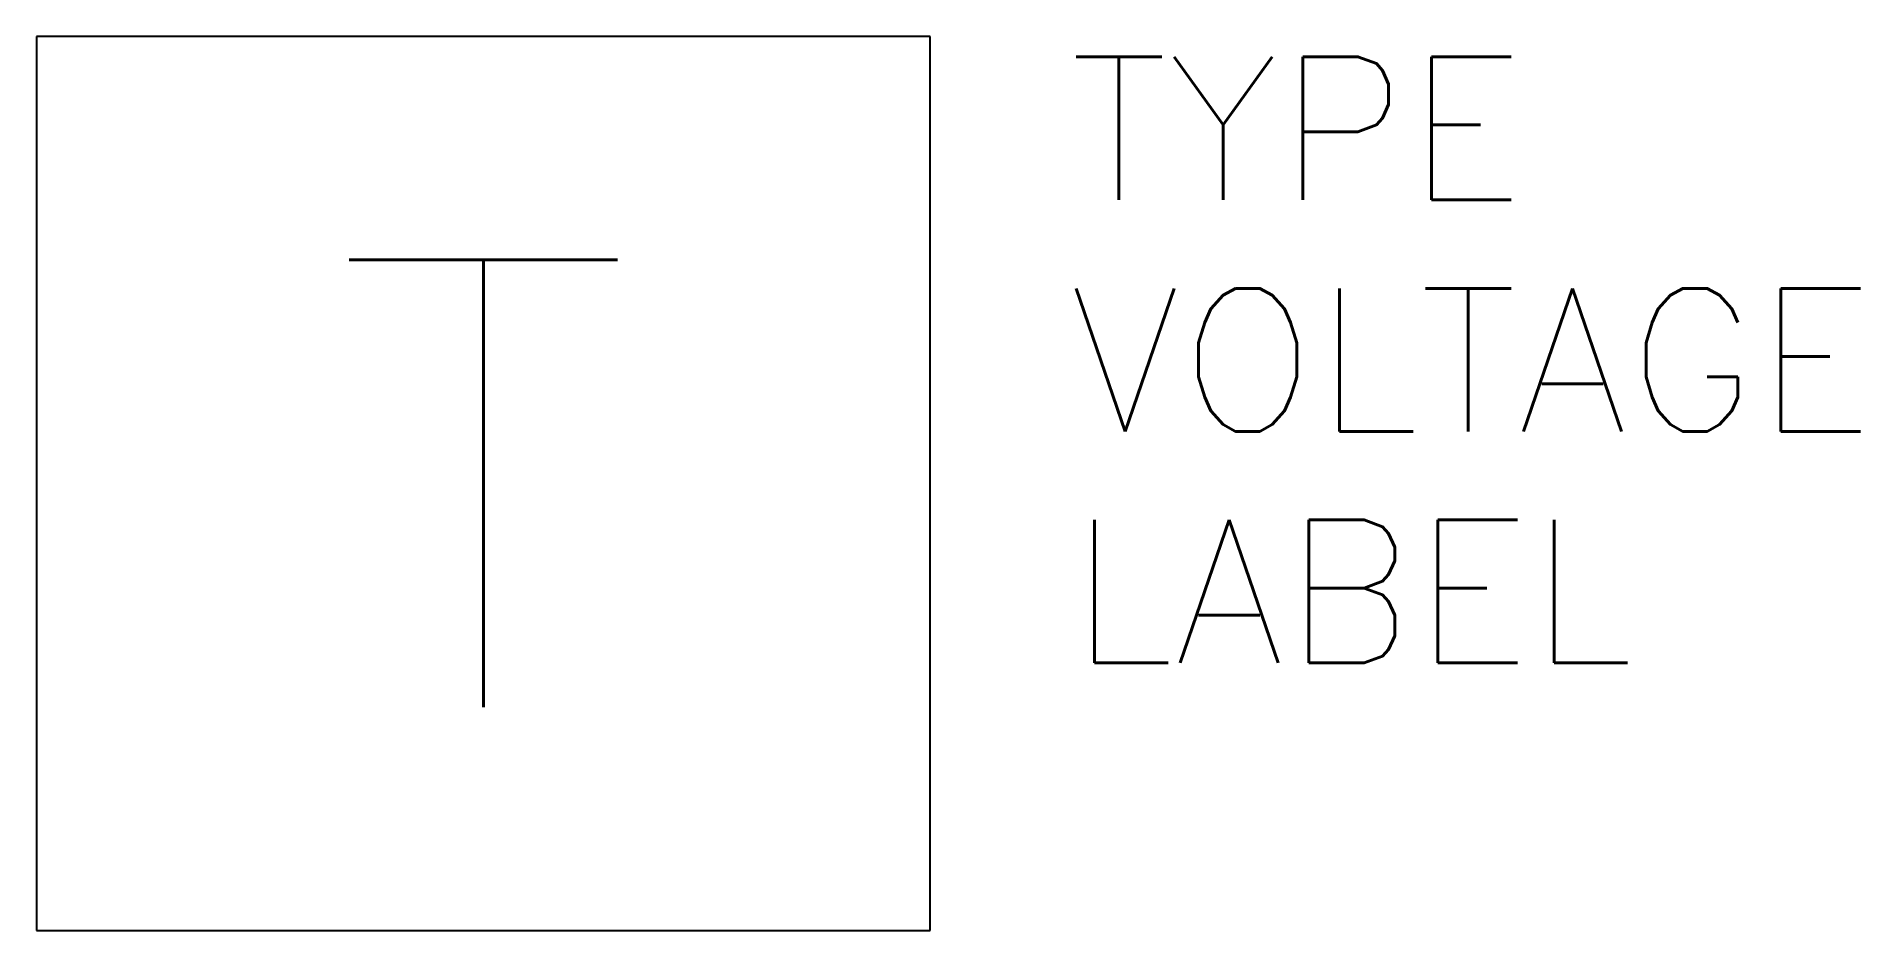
# Model space of a CAD drawing. Extents: x -0.094 to 0.289, y 0 to 0.188.
import ezdxf
from ezdxf.enums import TextEntityAlignment as Align

# ---------------------------------------------------------------- set-up
doc = ezdxf.new("R2010")
doc.units = 0
doc.header["$MEASUREMENT"] = 0
doc.layers.get('0').update_dxf_attribs({"linetype": 'CONTINUOUS'})
doc.styles.add('ROMANS', font='romans', dxfattribs={"height": 0.03})

msp = doc.modelspace()

# ---------------------------------------------------------------- linework, layer by layer
for p, q in [((-0.09375, 0.1875), (-0.09375, 0)), ((0.09375, 0.1875), (-0.09375, 0.1875)), ((0.09375, 0), (0.09375, 0.1875)), ((-0.09375, 0), (0.09375, 0))]:
    msp.add_line(p, q)

# ---------------------------------------------------------------- texts
at = {"style": 'ROMANS'}
msp.add_text('T', height=0.09375, dxfattribs=at).set_placement((0, 0.09375), align=Align.MIDDLE)
for tag, p, s, flags in [('TYPE', (0.12307, 0.15325), 'TRANSFORMER', 3), ('VOLTAGE', (0.12307, 0.10468), '', 1), ('LABEL', (0.12307, 0.05611), '', 1)]:
    msp.add_attdef(tag, p, s, height=0.03, dxfattribs=dict(at, flags=flags))

doc.saveas('drawing.dxf')
